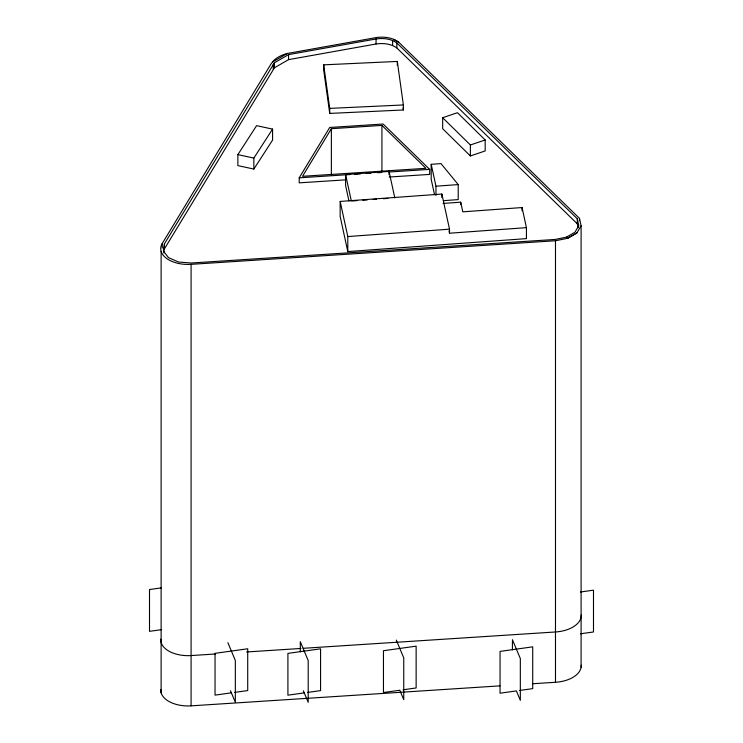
<?xml version="1.0" encoding="UTF-8"?>
<svg xmlns="http://www.w3.org/2000/svg" width="743" height="743" viewBox="0 0 743 743"><rect width="100%" height="100%" fill="white"/><g stroke="black" fill="none" stroke-linecap="round" stroke-linejoin="round"><path stroke-width="1.11" d="M566.519 237.128L574.933 232.225L578.797 225.677L577.302 218.795L396.846 42.936C390.864 38.664 383.165 37.912 376.06 38.97L288.553 54.62L274.399 62.793L164.491 243.741L163.423 251.088L168.512 257.654L178.469 261.991L191.109 263.022L554.984 239.469L566.872 237.063M163.878 252.964L164.491 243.741M162.262 243.472A27.305 15.761 0 0 0 191.081 264.341L555.485 240.751L567.763 238.262L576.912 232.93L581.1 225.816L579.484 218.368L398.527 42.007L393.948 39.416A20.925 12.083 0 0 0 375.559 37.689L287.346 53.468A30.482 17.6 0 0 0 273.786 60.471L271.186 63.684L162.262 243.472L162.262 248.116M164.491 248.766L274.399 67.817L288.553 59.644L376.06 43.995C383.165 42.936 390.864 43.688 396.846 47.961L577.302 223.819L578.156 227.757M345.393 179.862L299.206 182.852L299.206 177.828L329.706 127.48L383.128 124.025L429.668 169.385L429.668 174.41L389.258 177.02M331.369 128.688L302.531 176.295L425.943 168.308L381.93 125.418L331.369 128.688L331.369 175.042M237.871 154.637L256.586 125.66L272.579 129.106L272.579 140.083L253.855 169.06L237.871 165.615L237.871 154.637L253.855 158.083L272.579 129.106M272.523 62.031L287.346 53.468M567.615 238.289L576.912 232.93M442.661 117.719L457.456 112.704L485.179 139.963L485.179 150.94L470.384 155.956L442.661 128.697L442.661 117.719L470.384 144.978L470.384 155.956M470.384 144.978L485.179 139.963M161.482 587.862L149.51 589.533L149.51 631.336L161.482 629.665M580.422 592.004L593.49 590.174L593.49 631.968L580.422 633.798M231.379 692.847L215.043 695.132L215.043 653.338L247.716 648.769L247.716 690.563L234.649 692.392M304.249 692.894L287.912 695.179L287.912 653.385L320.577 648.815L320.577 690.609L307.509 692.439M403.059 689.792L416.136 687.962L416.136 646.159L383.462 650.729L383.462 692.532L399.799 690.247L403.755 699.674L403.755 657.88L396.279 640.067M519.645 690.461L532.712 688.631L532.712 646.837L500.048 651.407L500.048 693.2L516.376 690.916L520.332 700.352L520.332 658.549L512.419 639.686M434.534 194.647L431.2 179.342L431.2 164.324L440.998 163.609L458.217 184.58L458.217 199.598L443.757 200.647M348.95 200.991L345.588 185.546L345.588 174.568L389.053 171.419L394.812 197.898M431.2 164.324L435.965 186.196L458.217 184.58M340.155 201.427L441.871 194.053L449.515 229.178L449.515 233.218L526.434 227.646L526.434 238.624L347.798 251.571L340.155 216.445L340.155 201.427L347.798 236.553L347.798 251.571M352.488 200.963L357.067 200.629M362.788 200.22L367.358 199.886M373.079 199.468L376.515 199.226M383.379 198.725L387.948 198.39M443.042 203.452L460.706 202.18L462.805 211.839L522.06 207.548L526.434 227.646M347.798 236.553L449.515 229.178M299.206 177.828L350.009 174.54M354.625 174.233L360.401 173.862M366.169 173.49L370.785 173.193M377.713 172.748L381.178 172.515M389.258 171.995L429.668 169.385M215.368 653.998L191.081 655.567A27.305 15.761 0 0 1 160.767 639.156M246.602 651.973L300.98 648.453M303.293 648.305L555.485 631.977A28.996 16.736 0 0 0 581.24 614.907M160.767 689.439A27.305 15.761 0 0 0 191.081 705.85L499.955 685.863M532.35 683.764L555.485 682.269A28.996 16.736 0 0 0 581.24 665.189M323.669 64.845L397.31 61.428L403.375 104.958L403.375 109.983L329.734 113.41L323.669 69.87L323.669 64.845L329.734 108.385L329.734 113.41M329.734 108.385L403.375 104.958M393.948 39.416L398.647 42.128M303.367 690.804L308.206 702.33L308.206 660.527L300.293 641.664L300.293 651.834M227.869 642.667L235.336 660.481L235.336 702.284L230.506 690.758M449.032 231.017L449.515 233.218M345.588 174.568L351.346 201.047M403.059 107.698L403.375 109.983M581.1 225.816L581.1 667.335M579.484 218.368L579.484 220.69M577.302 218.795L577.302 223.819M555.485 240.751L555.485 682.269M522.06 207.548L522.06 210.845M512.419 640.819L512.419 649.856M460.706 202.18L460.706 204.371M441.871 194.053L441.871 197.517M435.965 186.196L435.965 195.437M397.31 61.428L397.31 65.44M396.846 42.936L396.846 47.961M392.61 40.484L392.61 45.509M389.053 171.419L389.053 174.707M381.93 125.418L381.93 171.772M376.06 38.97L376.06 43.995M288.553 54.62L288.553 59.644M274.399 62.793L274.399 67.817M273.275 64.177L273.275 69.201M253.855 158.083L253.855 169.06M191.081 264.341L191.081 705.85M161.12 251.31L161.12 692.829"/></g></svg>
